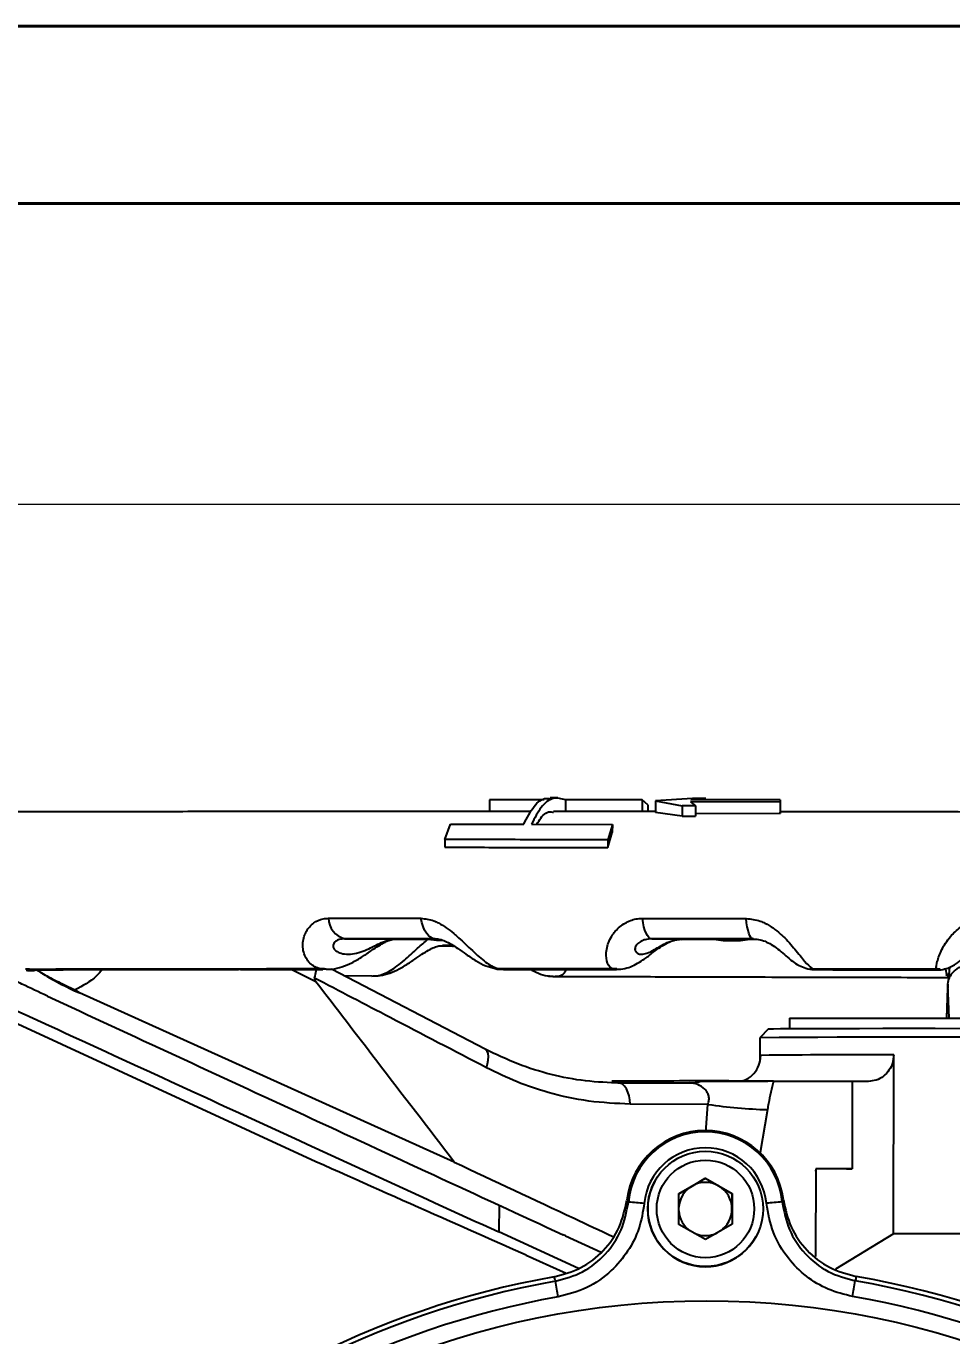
# Model space of a CAD drawing. Header units: millimetres. Extents: x 2320 to 4000, y 933 to 2121.
# Drawn here: x 2749.3 to 2853.6, y 1973.8 to 2121.5 of the extents above; entities that cross this region are included whole.
import ezdxf

# ---------------------------------------------------------------- set-up
doc = ezdxf.new("R2010")
doc.units = ezdxf.units.MM
doc.layers.add('标注', color=3, linetype='Continuous', lineweight=13)
doc.layers.add('粗实线', color=7, linetype='Continuous', lineweight=40)
doc.styles.add('SLDTEXTSTYLE1', font='txt.shx', dxfattribs={"width": 0.7, "bigfont": 'gbcbig.shx'})
doc.dimstyles.new('SLDDIMSTYLE12$0', dxfattribs={"dimtxt": 12, "dimasz": 10, "dimexe": 0, "dimexo": 0.0625, "dimgap": 0.875, "dimtad": 1, "dimdec": 1, "dimlfac": 1.8, "dimrnd": 1e-09, "dimzin": 12, "dimdsep": 46, "dimtxsty": 'SLDTEXTSTYLE1', "dimcen": 0.09, "dimdle": 8.16, "dimclrd": 3, "dimclre": 3, "dimadec": 0, "dimazin": 3, "dimtfac": 1, "dimtdec": 1, "dimtofl": 0, "dimtmove": 0, "dimatfit": 3, "dimfxl": 0, "dimfrac": 2, "dimtolj": 1, "dimlwd": 5, "dimlwe": 5, "dimarcsym": 0})

# ---------------------------------------------------------------- blocks, each defined once
blk = doc.blocks.new('*D50')
at = {"layer": 'Defpoints', "color": 0, "transparency": 16777216}
for p in [(3018.52, 2067.56), (2715.46, 2022.32), (3018.52, 2022.32)]:
    blk.add_point(p, dxfattribs=at)
at = {"layer": '标注', "color": 3, "lineweight": 5, "transparency": 16777216}
blk.add_line((2715.46, 2022.38), (2715.46, 2067.56), dxfattribs=at)
at = {"layer": '标注', "color": 3, "linetype": 'Continuous', "lineweight": 5, "transparency": 16777216}
for p, q in [((2725.46, 2067.56), (3008.52, 2067.56)), ((3018.52, 2022.38), (3018.52, 2067.56))]:
    blk.add_line(p, q, dxfattribs=at)
at = {"layer": '标注', "color": 3, "transparency": 16777216}
for points in [[(2725.46, 2069.22), (2725.46, 2065.89), (2715.46, 2067.56)], [(3008.52, 2069.22), (3008.52, 2065.89), (3018.52, 2067.56)]]:
    blk.add_solid(points, dxfattribs=at)
at = {"layer": '标注', "color": 0, "transparency": 16777216, "insert": (2866.99, 2073.43), "char_height": 10, "attachment_point": 5, "style": 'SLDTEXTSTYLE1'}
blk.add_mtext('\\A1;300', dxfattribs=at)

msp = doc.modelspace()

# ---------------------------------------------------------------- linework, layer by layer
at = {"color": 7, "linetype": 'Continuous', "lineweight": 25}
for p, q in [((2801.523, 2034.224), (2801.521, 2032.906)), ((2807.656, 2034.225), (2801.523, 2034.224)), ((2810.085, 2034.225), (2810.083, 2032.903)), ((2818.719, 2034.223), (2810.085, 2034.225)), ((2818.719, 2034.223), (2818.716, 2032.898)), ((2819.366, 2033.659), (2818.719, 2034.223)), ((2819.366, 2033.659), (2819.365, 2032.897)), ((2820.222, 2034.117), (2820.22, 2032.789)), ((2824.389, 2034.389), (2820.222, 2034.117)), ((2820.222, 2034.117), (2823.246, 2033.545)), ((2823.246, 2033.545), (2823.244, 2032.376)), ((2824.753, 2033.543), (2823.246, 2033.545)), ((2824.17, 2034.003), (2824.17, 2033.993)), ((2834.27, 2033.985), (2824.17, 2034.003)), ((2824.17, 2034.003), (2824.17, 2033.994)), ((2824.17, 2033.994), (2824.753, 2033.543)), ((2824.193, 2034.248), (2825.892, 2034.388)), ((2834.293, 2034.233), (2824.193, 2034.248)), ((2825.892, 2034.388), (2824.389, 2034.389)), ((2824.753, 2033.543), (2824.751, 2032.374)), ((2834.27, 2033.985), (2834.267, 2032.703)), ((2834.293, 2034.233), (2834.27, 2033.985)), ((2834.293, 2034.233), (2834.29, 2032.847)), ((2823.244, 2032.376), (2820.22, 2032.789)), ((2823.244, 2032.376), (2824.751, 2032.374)), ((2824.751, 2032.716), (2834.267, 2032.703)), ((2834.267, 2032.703), (2834.29, 2032.847)), ((2796.461, 2029.762), (2797.123, 2031.496)), ((2797.123, 2031.496), (2805.364, 2031.478)), ((2806.26, 2031.477), (2815.359, 2031.457)), ((2815.359, 2031.457), (2814.853, 2029.705)), ((2815.359, 2031.457), (2815.357, 2030.532)), ((2796.461, 2029.762), (2796.459, 2028.873)), ((2814.851, 2028.864), (2815.357, 2030.532)), ((2814.853, 2029.705), (2814.851, 2028.864)), ((2785.182, 2018.564), (2790.916, 2018.528)), ((2794.594, 2018.521), (2795.528, 2018.391)), ((2795.528, 2018.391), (2796.228, 2018.391)), ((2819.804, 2018.553), (2823.227, 2018.517)), ((2826.797, 2018.507), (2827.851, 2018.375)), ((2827.851, 2018.375), (2829.82, 2018.373)), ((2829.82, 2018.373), (2830.877, 2018.504)), ((2830.877, 2018.504), (2831.553, 2018.504)), ((2749.405, 2014.976), (2750.033, 2014.978)), ((2749.928, 2015.096), (2750.033, 2014.978)), ((2781.932, 2013.711), (2779.154, 2015.103)), ((2782.909, 2015.184), (2782.515, 2015.157)), ((2782.569, 2015.147), (2782.909, 2015.184)), ((2783.081, 2015.143), (2782.569, 2015.147)), ((2801.006, 2006.115), (2783.688, 2015.147)), ((2788.256, 2014.359), (2785.174, 2014.372)), ((2802.229, 2015.185), (2802.654, 2015.151)), ((2802.61, 2015.16), (2802.229, 2015.185)), ((2815.456, 2015.155), (2802.61, 2015.16)), ((2802.654, 2015.151), (2815.482, 2015.146)), ((2802.654, 2015.151), (2803.079, 2015.145)), ((2808.151, 2014.36), (2808.758, 2014.291)), ((2808.657, 2014.32), (2808.905, 2014.3)), ((2815.868, 2015.178), (2815.456, 2015.155)), ((2815.482, 2015.146), (2815.868, 2015.178)), ((2815.809, 2015.139), (2815.482, 2015.146)), ((2837.638, 2015.157), (2838.061, 2015.126)), ((2838.041, 2015.135), (2837.638, 2015.157)), ((2838.061, 2015.126), (2838.263, 2015.118)), ((2852.338, 2015.137), (2851.924, 2015.116)), ((2851.929, 2015.108), (2852.338, 2015.137)), ((2852.018, 2015.099), (2851.929, 2015.108)), ((2852.935, 2014.524), (2853.365, 2014.247)), ((2853.39, 2015.346), (2853.236, 2013.758)), ((2853.096, 2009.604), (2853.172, 2013.039)), ((2853.352, 2009.604), (2853.189, 2013.456)), ((2781.926, 1993.421), (2740.489, 2012.514)), ((2754.715, 2012.697), (2755.255, 2012.453)), ((2754.773, 2012.795), (2755.255, 2012.453)), ((2797.54, 1993.375), (2755.255, 2012.452)), ((2832.983, 2008.402), (2831.981, 2007.404)), ((2835.347, 2009.604), (2835.347, 2008.436)), ((2835.347, 2009.604), (2869.669, 2009.604)), ((2831.981, 2007.404), (2831.976, 2004.733)), ((2847.051, 1985.301), (2847.089, 2005.466)), ((2833.517, 2002.518), (2842.402, 2002.486)), ((2824.876, 2002.375), (2824.53, 2002.254)), ((2842.402, 2002.486), (2842.384, 1992.604)), ((2844.233, 2002.476), (2842.402, 2002.483)), ((2826.143, 1999.885), (2817.368, 1999.919)), ((2825.901, 1996.763), (2826.143, 1999.885)), ((2832.845, 1999.298), (2831.982, 1994.235)), ((2838.302, 1992.619), (2838.283, 1982.714)), ((2838.301, 1992.37), (2838.333, 1992.616)), ((2842.384, 1992.604), (2838.302, 1992.619)), ((2841.765, 1992.604), (2842.384, 1992.604)), ((2820.153, 1991.215), (2820.141, 1991.193)), ((2822.853, 1989.823), (2825.847, 1991.565)), ((2822.853, 1989.814), (2824.343, 1990.681)), ((2824.343, 1990.681), (2825.84, 1991.552)), ((2825.84, 1991.552), (2825.847, 1991.565)), ((2825.84, 1991.552), (2827.343, 1990.691)), ((2825.847, 1991.565), (2828.853, 1989.842)), ((2827.343, 1990.691), (2828.846, 1989.829)), ((2822.864, 1986.359), (2822.853, 1989.823)), ((2828.846, 1989.829), (2828.853, 1989.842)), ((2828.846, 1989.829), (2828.851, 1988.097)), ((2828.853, 1989.842), (2828.864, 1986.378)), ((2802.597, 1988.519), (2802.559, 1985.497)), ((2828.851, 1988.097), (2828.857, 1986.374)), ((2834.729, 1988.808), (2834.637, 1989.101)), ((2825.869, 1984.636), (2822.864, 1986.359)), ((2828.864, 1986.378), (2825.869, 1984.636)), ((2802.553, 1985.497), (2802.559, 1985.497)), ((2811.531, 1981.383), (2802.553, 1985.497)), ((2810.067, 1985.062), (2809.83, 1985.174)), ((2810.067, 1985.062), (2814.082, 1983.218)), ((2831.548, 1984.957), (2831.56, 1984.979)), ((2847.051, 1985.301), (2840.519, 1981.288)), ((2805.629, 1982.876), (2809.813, 1981)), ((2809.813, 1981), (2810.086, 1980.881))]:
    msp.add_line(p, q, dxfattribs=at)
at = {"color": 7, "linetype": 'Continuous', "lineweight": 25, "flags": 128}
for points in [[(2783.345, 2020.87), (2784.618, 2020.87), (2785.9, 2020.87), (2787.19, 2020.87), (2788.488, 2020.87), (2789.795, 2020.87), (2791.109, 2020.87), (2792.43, 2020.87), (2793.76, 2020.87)], [(2795.368, 2018.565), (2795.108, 2018.607), (2794.855, 2018.73), (2794.614, 2018.929), (2794.39, 2019.201), (2794.188, 2019.539), (2794.013, 2019.937), (2793.869, 2020.383), (2793.76, 2020.87)], [(2818.746, 2020.858), (2820.193, 2020.856), (2821.644, 2020.855), (2823.1, 2020.854), (2824.561, 2020.852), (2826.026, 2020.851), (2827.495, 2020.85), (2828.968, 2020.848), (2830.445, 2020.846)], [(2819.804, 2018.553), (2819.633, 2018.595), (2819.466, 2018.717), (2819.308, 2018.917), (2819.16, 2019.189), (2819.028, 2019.527), (2818.913, 2019.924), (2818.818, 2020.371), (2818.746, 2020.858)], [(2831.245, 2018.542), (2831.115, 2018.584), (2830.989, 2018.706), (2830.869, 2018.906), (2830.757, 2019.178), (2830.657, 2019.516), (2830.57, 2019.913), (2830.499, 2020.36), (2830.445, 2020.846)], [(2795.368, 2018.565), (2794.068, 2018.565), (2792.775, 2018.565), (2791.49, 2018.565), (2790.212, 2018.565), (2788.943, 2018.565), (2787.681, 2018.565), (2786.428, 2018.565), (2785.182, 2018.564)], [(2795.707, 2018.521), (2795.494, 2018.521), (2795.043, 2018.521), (2794.594, 2018.521)], [(2796.049, 2017.749), (2797.333, 2017.744), (2797.455, 2017.744)], [(2831.245, 2018.542), (2829.8, 2018.543), (2828.36, 2018.545), (2826.923, 2018.546), (2825.49, 2018.548), (2824.062, 2018.549), (2822.638, 2018.55), (2821.219, 2018.552), (2819.804, 2018.553)], [(2830.877, 2018.504), (2830.365, 2018.504), (2829.854, 2018.505), (2829.343, 2018.505), (2828.833, 2018.506), (2828.323, 2018.506), (2827.814, 2018.506), (2827.305, 2018.507), (2826.797, 2018.507)], [(2832.983, 2008.402), (2833.084, 2008.41), (2833.533, 2008.42), (2834.336, 2008.429), (2835.485, 2008.437), (2836.967, 2008.444), (2838.766, 2008.451), (2840.864, 2008.455), (2843.239, 2008.459), (2845.865, 2008.461), (2848.714, 2008.462), (2851.756, 2008.462), (2854.96, 2008.46)], [(2801.169, 2004.012), (2801.298, 2004.46), (2801.371, 2004.885), (2801.384, 2005.272), (2801.338, 2005.605), (2801.233, 2005.874), (2801.074, 2006.066), (2801.006, 2006.115)], [(2817.368, 1999.919), (2817.329, 2000.398), (2817.241, 2000.854), (2817.109, 2001.272), (2816.938, 2001.635), (2816.732, 2001.932), (2816.5, 2002.152), (2816.249, 2002.287), (2815.989, 2002.332)], [(2815.989, 2002.332), (2820.507, 2002.314), (2824.057, 2002.301)], [(2886.736, 1985.227), (2883.745, 1985.238), (2880.584, 1985.249), (2877.285, 1985.259), (2873.88, 1985.268), (2870.405, 1985.276), (2866.894, 1985.284), (2863.383, 1985.29), (2859.908, 1985.295), (2856.503, 1985.298), (2853.203, 1985.301), (2850.042, 1985.302), (2847.051, 1985.301)]]:
    msp.add_lwpolyline(points, dxfattribs=at)
at = {"color": 7, "linetype": 'Continuous', "lineweight": 25}
for centre, radius in [((2825.856, 1988.097), 6.5), ((2825.858, 1988.1), 5.5), ((2825.978, 1883.076), 94.663)]:
    msp.add_circle(centre, radius, dxfattribs=at)
for centre, radius, start, end in [((2785.807, 2020.947), 2.463, 181.79752, 255.31954), ((2750.962, 2014.977), 4.391, 328.71234, 330.20751), ((2858.666, -2393.422), 4400.906, 89.437263, 90.347418), ((2843.67, 863.338), 1142.132, 89.828482, 90.580979), ((2827.469, 171.976), 1830.552, 90.06279, 90.380788), ((2824.071, 2006.698), 4.397, 269.81822, 288.45718), ((2833.847, 990.694), 1011.79, 90.053772, 90.489809), ((2834.349, 2055.023), 55.746, 261.53533, 268.45492), ((2825.824, 1988.038), 8.89, 6.98978, 173.15629), ((2825.841, 1988.07), 8.712, 5.44582, 174.70024), ((2825.844, 1988.075), 6.912, 5.44581, 174.70025), ((2825.844, 1988.075), 6.5, 151.3368, 331.33626), ((2825.851, 1988.088), 3, 120.17983, 176.28902), ((2825.851, 1988.088), 3, 60.17996, 120.17977), ((2825.851, 1988.088), 3, 0.18027, 60.1801), ((2805.304, 1846.232), 143.134, 84.52468, 85.24612), ((2825.851, 1988.088), 3, 184.0714, 234.57725), ((2825.851, 1988.088), 3, 304.20958, 0.18019), ((2848.04, 1832.725), 156.756, 94.94999, 95.60651), ((2825.851, 1988.088), 3, 245.78281, 296.15006), ((2825.957, 1883.039), 98.896, 99.98751, 170.15867), ((2825.958, 1883.037), 98.897, 9.98805, 80.15852), ((2825.975, 1883.071), 98.356, 99.97048, 170.17569), ((2588.536, 1939.798), 224.035, 9.86368, 10.32216), ((2416.579, 2052.392), 432.286, 350.12012, 350.3576), ((2825.975, 1883.07), 98.358, 9.97103, 80.17554), ((2825.978, 1883.076), 96.559, 99.97048, 170.17569), ((2825.978, 1883.075), 96.56, 9.97103, 80.17554)]:
    msp.add_arc(centre, radius, start, end, dxfattribs=at)
for points, knots in [([(2805.364, 2031.478), (2805.736, 2032.196), (2806.48, 2033.63), (2807.581, 2034.498), (2808.206, 2034.368), (2808.357, 2034.337)], [0, 0, 0, 0, 0.4313555, 0.8627449, 1, 1, 1, 1]), ([(2810.085, 2034.225), (2809.617, 2034.353), (2808.679, 2034.608), (2807.312, 2033.587), (2806.604, 2032.166), (2806.26, 2031.477)], [0, 0, 0, 0, 0.33986485, 0.6797489, 1, 1, 1, 1]), ([(2809.215, 2034.452), (2809.025, 2034.452), (2808.736, 2034.453), (2808.456, 2034.453), (2808.36, 2034.453)], [0, 0, 0, 0, 0.65710105, 1, 1, 1, 1]), ([(2806.205, 2032.905), (2804.868, 2032.905), (2801.504, 2032.907), (2796.275, 2032.907), (2790.513, 2032.907), (2784.925, 2032.906), (2779.518, 2032.904), (2774.304, 2032.9), (2769.294, 2032.896), (2764.501, 2032.89), (2759.934, 2032.883), (2755.603, 2032.875), (2751.518, 2032.866), (2747.688, 2032.855), (2744.121, 2032.844), (2740.824, 2032.832), (2737.805, 2032.819), (2735.07, 2032.804), (2732.624, 2032.789), (2730.471, 2032.773), (2728.615, 2032.756), (2727.054, 2032.737), (2725.787, 2032.718), (2724.782, 2032.696), (2724.211, 2032.678), (2723.732, 2032.649), (2723.384, 2032.62), (2722.953, 2032.565), (2722.465, 2032.481), (2721.811, 2032.325), (2720.97, 2032.048), (2719.981, 2031.594), (2718.916, 2030.92), (2717.874, 2030.019), (2716.932, 2028.895), (2716.161, 2027.574), (2715.617, 2026.105), (2715.325, 2024.495), (2715.352, 2022.848), (2715.58, 2021.507), (2715.877, 2020.796), (2715.966, 2020.581)], [0, 0, 0, 0, 0.0252653, 0.0635505, 0.1018364, 0.1401233, 0.1784113, 0.2167006, 0.2549916, 0.2932847, 0.3315803, 0.3698791, 0.408182, 0.4464903, 0.4848055, 0.5231303, 0.5614682, 0.599825, 0.6382099, 0.6766386, 0.7151397, 0.7537706, 0.7926615, 0.8321702, 0.8736933, 0.8884551, 0.8992542, 0.905115, 0.9100083, 0.9147637, 0.9200745, 0.9266107, 0.9339412, 0.9418298, 0.9502367, 0.9589809, 0.9679166, 0.9769513, 0.9868173, 0.9960214, 1, 1, 1, 1]), ([(2806.845, 2031.475), (2806.987, 2031.719), (2807.46, 2032.537), (2808.149, 2032.99), (2808.64, 2032.844), (2808.727, 2032.819)], [0, 0, 0, 0, 0.2592803, 0.8686026, 1, 1, 1, 1]), ([(2820.22, 2032.896), (2818.288, 2032.898), (2814.404, 2032.901), (2810.627, 2032.903), (2808.73, 2032.904)], [0, 0, 0, 0, 0.4976188, 1, 1, 1, 1]), ([(2863.731, 2032.839), (2862.554, 2032.842), (2859.139, 2032.848), (2853.496, 2032.857), (2846.827, 2032.867), (2840.413, 2032.876), (2836.26, 2032.881), (2834.291, 2032.883)], [0, 0, 0, 0, 0.118831, 0.3446699, 0.5705243, 0.7963793, 1, 1, 1, 1]), ([(2814.853, 2029.705), (2811.725, 2029.714), (2805.456, 2029.732), (2799.464, 2029.752), (2796.461, 2029.762)], [0, 0, 0, 0, 0.4988716, 1, 1, 1, 1]), ([(2796.459, 2028.873), (2799.104, 2028.872), (2804.403, 2028.87), (2810.609, 2028.867), (2814.124, 2028.864), (2814.851, 2028.864)], [0, 0, 0, 0, 0.4414628, 0.8844871, 1, 1, 1, 1]), ([(2782.515, 2015.157), (2782.373, 2015.193), (2781.796, 2015.338), (2780.947, 2015.983), (2780.372, 2017.311), (2780.482, 2018.764), (2781.05, 2019.788), (2781.792, 2020.464), (2782.527, 2020.818), (2783.137, 2020.857), (2783.345, 2020.87)], [0, 0, 0, 0, 0.0622967, 0.2544254, 0.4482378, 0.6229599, 0.7582503, 0.8249276, 0.9404672, 1, 1, 1, 1]), ([(2793.76, 2020.87), (2794.248, 2020.813), (2794.916, 2020.735), (2796.183, 2020.149), (2797.06, 2019.518), (2798.263, 2018.482), (2799.459, 2017.31), (2800.911, 2015.984), (2801.952, 2015.342), (2802.483, 2015.195), (2802.61, 2015.16)], [0, 0, 0, 0, 0.1281763, 0.1753176, 0.3410351, 0.3773525, 0.5525415, 0.7468717, 0.9395136, 1, 1, 1, 1]), ([(2815.456, 2015.155), (2815.38, 2015.19), (2815.061, 2015.337), (2814.663, 2015.977), (2814.609, 2017.304), (2815.134, 2018.757), (2815.975, 2019.779), (2816.926, 2020.454), (2817.808, 2020.807), (2818.508, 2020.845), (2818.746, 2020.858)], [0, 0, 0, 0, 0.0596207, 0.2522975, 0.446663, 0.6218836, 0.7575601, 0.8244278, 0.9402973, 1, 1, 1, 1]), ([(2830.445, 2020.846), (2830.98, 2020.789), (2831.712, 2020.71), (2833.038, 2020.123), (2833.91, 2019.491), (2835.029, 2018.454), (2836.05, 2017.282), (2837.088, 2015.956), (2837.704, 2015.317), (2837.978, 2015.17), (2838.041, 2015.135)], [0, 0, 0, 0, 0.128421, 0.1756524, 0.3416863, 0.3780729, 0.5535965, 0.748298, 0.9413079, 1, 1, 1, 1]), ([(2851.924, 2015.116), (2851.913, 2015.151), (2851.867, 2015.298), (2851.941, 2015.935), (2852.412, 2017.26), (2853.317, 2018.712), (2854.374, 2019.733), (2855.469, 2020.407), (2856.439, 2020.76), (2857.18, 2020.796), (2857.432, 2020.809)], [0, 0, 0, 0, 0.0583818, 0.2513124, 0.4459339, 0.6213853, 0.7572406, 0.8241965, 0.9402186, 1, 1, 1, 1]), ([(2783.087, 2015.135), (2783.304, 2015.132), (2783.911, 2015.125), (2784.894, 2015.382), (2786.034, 2015.85), (2787.119, 2016.494), (2788.115, 2017.177), (2788.982, 2017.765), (2789.71, 2018.188), (2790.308, 2018.436), (2790.699, 2018.524), (2790.849, 2018.519), (2790.904, 2018.517)], [0, 0, 0, 0, 0.0721517, 0.2027619, 0.3390091, 0.4868487, 0.615839, 0.7146405, 0.8003449, 0.8753462, 0.9540131, 1, 1, 1, 1]), ([(2785.182, 2018.564), (2784.955, 2018.547), (2784.663, 2018.524), (2784.26, 2018.362), (2784.024, 2018.185), (2783.839, 2017.866), (2783.876, 2017.467), (2784.294, 2017.078), (2784.968, 2016.842), (2785.798, 2016.8), (2786.7, 2016.96), (2787.601, 2017.29), (2788.474, 2017.719), (2789.338, 2018.151), (2790.163, 2018.469), (2790.674, 2018.509), (2790.916, 2018.528)], [0, 0, 0, 0, 0.0591791, 0.0764013, 0.1316864, 0.1593118, 0.2338149, 0.3262968, 0.4271999, 0.5353964, 0.6422077, 0.7354359, 0.8101889, 0.8743352, 0.9403133, 1, 1, 1, 1]), ([(2788.256, 2014.359), (2788.44, 2014.363), (2789.087, 2014.379), (2790.297, 2014.87), (2791.833, 2016.018), (2793.229, 2017.364), (2794.178, 2018.177), (2794.58, 2018.521)], [0, 0, 0, 0, 0.1041654, 0.3666325, 0.6152963, 0.8372337, 1, 1, 1, 1]), ([(2788.356, 2014.38), (2788.628, 2014.383), (2789.278, 2014.39), (2790.278, 2014.673), (2791.373, 2015.155), (2792.415, 2015.801), (2793.384, 2016.481), (2794.234, 2017.055), (2794.963, 2017.467), (2795.574, 2017.704), (2795.976, 2017.786), (2796.135, 2017.775), (2796.183, 2017.772)], [0, 0, 0, 0, 0.0911721, 0.2184914, 0.3524129, 0.5010365, 0.6281753, 0.7255586, 0.8099745, 0.8858805, 0.9652981, 1, 1, 1, 1]), ([(2790.916, 2018.528), (2790.92, 2018.528), (2791.72, 2018.526), (2792.985, 2018.523), (2794.184, 2018.522), (2794.594, 2018.521)], [0, 0, 0, 0, 0.0030332, 0.6591977, 1, 1, 1, 1]), ([(2795.398, 2018.561), (2795.56, 2018.551), (2795.869, 2018.531), (2796.508, 2018.315), (2797.226, 2017.945), (2798.031, 2017.414), (2798.951, 2016.743), (2799.958, 2016.059), (2801.02, 2015.488), (2801.786, 2015.291), (2802.14, 2015.201)], [0, 0, 0, 0, 0.0957374, 0.1825999, 0.2753193, 0.3783206, 0.5134018, 0.6901592, 0.8568644, 1, 1, 1, 1]), ([(2797.448, 2017.783), (2797.034, 2017.783), (2796.616, 2017.784), (2796.212, 2017.785), (2796.209, 2017.785)], [0, 0, 0, 0, 0.9909821, 1, 1, 1, 1]), ([(2815.808, 2015.127), (2815.974, 2015.123), (2816.458, 2015.112), (2817.219, 2015.319), (2818.048, 2015.676), (2818.891, 2016.204), (2819.691, 2016.818), (2820.536, 2017.466), (2821.335, 2017.986), (2822.107, 2018.334), (2822.735, 2018.504), (2823.078, 2018.498), (2823.213, 2018.496)], [0, 0, 0, 0, 0.0575339, 0.1672275, 0.2771777, 0.4005865, 0.5572209, 0.6751997, 0.7782707, 0.8614971, 0.9456019, 1, 1, 1, 1]), ([(2819.804, 2018.553), (2819.543, 2018.535), (2819.207, 2018.513), (2818.705, 2018.352), (2818.381, 2018.175), (2818.036, 2017.856), (2817.856, 2017.458), (2817.968, 2017.069), (2818.304, 2016.834), (2818.79, 2016.791), (2819.374, 2016.951), (2820.021, 2017.281), (2820.733, 2017.71), (2821.536, 2018.141), (2822.389, 2018.459), (2822.957, 2018.498), (2823.227, 2018.517)], [0, 0, 0, 0, 0.059179, 0.0764013, 0.1316861, 0.1593116, 0.2338145, 0.3262961, 0.427199, 0.5353953, 0.6422067, 0.7354351, 0.8101884, 0.8743349, 0.9403131, 1, 1, 1, 1]), ([(2823.227, 2018.517), (2823.23, 2018.517), (2823.958, 2018.514), (2825.13, 2018.511), (2826.371, 2018.508), (2826.797, 2018.507)], [0, 0, 0, 0, 0.0030352, 0.6570425, 1, 1, 1, 1]), ([(2831.313, 2018.532), (2831.545, 2018.516), (2832.019, 2018.485), (2832.774, 2018.21), (2833.542, 2017.781), (2834.274, 2017.213), (2834.945, 2016.61), (2835.597, 2016.05), (2836.349, 2015.545), (2837.18, 2015.217), (2837.828, 2015.057), (2838.198, 2015.092), (2838.258, 2015.097)], [0, 0, 0, 0, 0.0825116, 0.1683559, 0.2551297, 0.3692442, 0.5096773, 0.6541324, 0.7742351, 0.8752122, 0.9797226, 1, 1, 1, 1]), ([(2852.011, 2015.062), (2852.019, 2015.061), (2852.293, 2015.028), (2852.815, 2015.137), (2853.502, 2015.357), (2854.056, 2015.675), (2854.47, 2016.001), (2854.775, 2016.294), (2855.1, 2016.64), (2855.443, 2017.026), (2855.969, 2017.51), (2856.467, 2017.9), (2856.829, 2018.052), (2856.914, 2018.087)], [0, 0, 0, 0, 0.0030537, 0.1087852, 0.2046791, 0.2923967, 0.3693117, 0.4447578, 0.5418397, 0.7076295, 0.8426958, 0.9632761, 1, 1, 1, 1]), ([(2749.782, 2015.107), (2749.761, 2015.109), (2749.657, 2015.117), (2749.473, 2015.131), (2749.292, 2015.14), (2749.21, 2015.141), (2749.179, 2015.141)], [0, 0, 0, 0, 0.0879745, 0.4367096, 0.7861811, 1, 1, 1, 1]), ([(2749.262, 2015.02), (2749.351, 2015.025), (2749.506, 2015.033), (2749.699, 2015.085), (2749.782, 2015.107)], [0, 0, 0, 0, 0.5731343, 1, 1, 1, 1]), ([(2782.515, 2015.157), (2778.84, 2015.154), (2771.457, 2015.149), (2762.601, 2015.136), (2755.375, 2015.122), (2751.649, 2015.112), (2749.782, 2015.107)], [0, 0, 0, 0, 0.2970422, 0.5969281, 0.7980268, 1, 1, 1, 1]), ([(2749.928, 2015.096), (2751.457, 2015.1), (2754.519, 2015.109), (2760.408, 2015.121), (2767.708, 2015.133), (2775.481, 2015.142), (2780.615, 2015.146), (2782.569, 2015.147)], [0, 0, 0, 0, 0.1665134, 0.3335205, 0.5873875, 0.8430166, 1, 1, 1, 1]), ([(2750.42, 2015.068), (2750.303, 2015.073), (2750.142, 2015.08), (2749.973, 2015.093), (2749.928, 2015.096)], [0, 0, 0, 0, 0.73133, 1, 1, 1, 1]), ([(2750.033, 2014.978), (2750.098, 2014.992), (2750.224, 2015.018), (2750.355, 2015.051), (2750.42, 2015.068)], [0, 0, 0, 0, 0.50678567, 1, 1, 1, 1]), ([(2768.66, 2015.102), (2767.344, 2015.1), (2763.93, 2015.096), (2758.843, 2015.087), (2754.104, 2015.078), (2751.417, 2015.07), (2750.42, 2015.068)], [0, 0, 0, 0, 0.1951736, 0.5060087, 0.8168438, 1, 1, 1, 1]), ([(2750.439, 2015.067), (2751.209, 2015.069), (2753.712, 2015.076), (2758.259, 2015.086), (2764.247, 2015.096), (2769.242, 2015.103), (2772.342, 2015.106), (2773.197, 2015.107)], [0, 0, 0, 0, 0.1164578, 0.3784396, 0.641449, 0.9011646, 1, 1, 1, 1]), ([(2750.439, 2015.067), (2751.063, 2014.664), (2752.259, 2013.89), (2753.92, 2013.083), (2754.715, 2012.697)], [0, 0, 0, 0, 0.5213355, 1, 1, 1, 1]), ([(2750.462, 2015.067), (2750.697, 2014.919), (2751.439, 2014.451), (2752.773, 2013.728), (2754.123, 2013.098), (2754.773, 2012.795)], [0, 0, 0, 0, 0.1939618, 0.6121887, 1, 1, 1, 1]), ([(2757.84, 2015.085), (2757.627, 2014.839), (2756.764, 2013.839), (2755.628, 2013.244), (2754.773, 2012.795)], [0, 0, 0, 0, 0.2463665, 1, 1, 1, 1]), ([(2773.425, 2015.099), (2774.578, 2015.1), (2777.423, 2015.102), (2780.542, 2015.104), (2782.544, 2015.105), (2782.714, 2015.105)], [0, 0, 0, 0, 0.3839476, 0.947673, 1, 1, 1, 1]), ([(2781.769, 2014.13), (2781.857, 2014.419), (2781.968, 2014.786), (2781.98, 2015.092), (2781.983, 2015.157)], [0, 0, 0, 0, 0.7898752, 1, 1, 1, 1]), ([(2802.14, 2015.201), (2802.148, 2015.198), (2802.433, 2015.113), (2802.746, 2015.118), (2803.049, 2015.124)], [0, 0, 0, 0, 0.0287298, 1, 1, 1, 1]), ([(2803.079, 2015.106), (2803.775, 2015.106), (2806.459, 2015.105), (2810.702, 2015.103), (2814.298, 2015.101), (2815.809, 2015.1)], [0, 0, 0, 0, 0.1687514, 0.6508369, 1, 1, 1, 1]), ([(2806.054, 2015.159), (2806.368, 2014.989), (2806.984, 2014.655), (2807.875, 2014.356), (2808.45, 2014.329), (2808.657, 2014.32)], [0, 0, 0, 0, 0.39966207, 0.78385795, 1, 1, 1, 1]), ([(2808.848, 2014.284), (2808.655, 2014.294), (2808.425, 2014.306), (2808.188, 2014.352), (2808.151, 2014.36)], [0, 0, 0, 0, 0.8413532, 1, 1, 1, 1]), ([(2810.124, 2015.103), (2810.105, 2015.038), (2809.966, 2014.556), (2809.457, 2014.319), (2808.981, 2014.292), (2808.848, 2014.284)], [0, 0, 0, 0, 0.1008878, 0.7498055, 1, 1, 1, 1]), ([(2851.924, 2015.116), (2849.789, 2015.12), (2845.135, 2015.126), (2840.533, 2015.132), (2838.041, 2015.135)], [0, 0, 0, 0, 0.458701, 1, 1, 1, 1]), ([(2838.061, 2015.126), (2839.026, 2015.125), (2843.614, 2015.12), (2848.259, 2015.113), (2851.929, 2015.108)], [0, 0, 0, 0, 0.2101504, 1, 1, 1, 1]), ([(2838.263, 2015.078), (2839.988, 2015.076), (2843.907, 2015.071), (2848.503, 2015.065), (2851.374, 2015.06), (2852.018, 2015.059)], [0, 0, 0, 0, 0.37879018, 0.86086794, 1, 1, 1, 1]), ([(2852.883, 2015.173), (2852.968, 2014.845), (2853.06, 2014.494), (2853.145, 2014.424), (2853.151, 2014.419)], [0, 0, 0, 0, 0.9339778, 1, 1, 1, 1]), ([(2853.189, 2013.456), (2853.246, 2013.743), (2853.333, 2014.183), (2853.685, 2014.7), (2854.139, 2015.151), (2854.765, 2015.503), (2855.295, 2015.576), (2855.501, 2015.604)], [0, 0, 0, 0, 0.26378762, 0.40598781, 0.55150775, 0.82666039, 1, 1, 1, 1]), ([(2751.652, 2012.094), (2750.682, 2012.547), (2749.438, 2013.129), (2748.25, 2013.711), (2747.988, 2013.839)], [0, 0, 0, 0, 0.7792531, 1, 1, 1, 1]), ([(2781.769, 2014.13), (2781.766, 2014.117), (2781.759, 2014.092), (2781.76, 2014.031), (2781.801, 2013.889), (2781.876, 2013.787), (2781.932, 2013.711)], [0, 0, 0, 0, 0.0824935, 0.1705882, 0.3803725, 1, 1, 1, 1]), ([(2801.169, 2004.012), (2797.547, 2005.899), (2791.079, 2009.27), (2784.614, 2012.645), (2781.769, 2014.13)], [0, 0, 0, 0, 0.56, 1, 1, 1, 1]), ([(2797.54, 1993.375), (2794.623, 1997.168), (2789.415, 2003.941), (2784.219, 2010.726), (2781.932, 2013.711)], [0, 0, 0, 0, 0.5600021, 1, 1, 1, 1]), ([(2853.438, 2014.163), (2851.598, 2014.167), (2845.827, 2014.18), (2836.181, 2014.204), (2825.776, 2014.232), (2816.651, 2014.259), (2811.452, 2014.276), (2808.848, 2014.284)], [0, 0, 0, 0, 0.1199161, 0.3761653, 0.6341936, 0.816777, 1, 1, 1, 1]), ([(2853.189, 2013.456), (2853.188, 2013.444), (2853.186, 2013.418), (2853.183, 2013.357), (2853.176, 2013.216), (2853.173, 2013.114), (2853.172, 2013.039)], [0, 0, 0, 0, 0.0824935, 0.1705882, 0.3803725, 1, 1, 1, 1]), ([(2744.572, 2012.124), (2754.303, 2007.65), (2773.629, 1998.765), (2792.961, 1989.899), (2802.559, 1985.497)], [0, 0, 0, 0, 0.50351983, 1, 1, 1, 1]), ([(2751.652, 2012.094), (2761.302, 2007.625), (2780.692, 1998.644), (2800.087, 1989.678), (2809.83, 1985.174)], [0, 0, 0, 0, 0.4976728, 1, 1, 1, 1]), ([(2816.235, 2002.292), (2814.928, 2002.339), (2812.325, 2002.434), (2808.457, 2003.193), (2804.658, 2004.362), (2802.225, 2005.53), (2801.006, 2006.115)], [0, 0, 0, 0, 0.2515179, 0.5009364, 0.7498894, 1, 1, 1, 1]), ([(2847.089, 2005.466), (2847.061, 2005.152), (2847.004, 2004.525), (2846.576, 2003.683), (2845.937, 2003.008), (2845.124, 2002.558), (2844.524, 2002.503), (2844.233, 2002.476)], [0, 0, 0, 0, 0.190511, 0.3807243, 0.5789225, 0.7952783, 1, 1, 1, 1]), ([(2817.368, 1999.919), (2815.812, 1999.987), (2812.713, 2000.123), (2808.444, 2001.072), (2804.584, 2002.354), (2802.31, 2003.458), (2801.169, 2004.012)], [0, 0, 0, 0, 0.2815396, 0.5608619, 0.7796518, 1, 1, 1, 1]), ([(2829.745, 2002.521), (2829.913, 2002.544), (2830.424, 2002.612), (2831.169, 2003.139), (2831.813, 2003.992), (2832.066, 2004.818), (2832.084, 2005.287), (2832.089, 2005.412)], [0, 0, 0, 0, 0.1355562, 0.4103148, 0.67391, 0.913218, 1, 1, 1, 1]), ([(2833.517, 2002.518), (2833.179, 2002.518), (2831.964, 2002.518), (2830.007, 2002.52), (2828.062, 2002.523), (2826.829, 2002.526), (2826.072, 2002.527), (2825.636, 2002.527), (2825.51, 2002.527), (2825.463, 2002.527)], [0, 0, 0, 0, 0.13772, 0.4960856, 0.7059806, 0.8342591, 0.9369967, 0.9760494, 1, 1, 1, 1]), ([(2833.517, 2002.518), (2833.32, 2001.676), (2833.07, 2000.609), (2832.884, 1999.526), (2832.845, 1999.298)], [0, 0, 0, 0, 0.7895012, 1, 1, 1, 1]), ([(2826.143, 1999.885), (2826.191, 2000.043), (2826.285, 2000.352), (2826.249, 2000.827), (2826.076, 2001.255), (2825.688, 2001.749), (2824.99, 2002.197), (2824.371, 2002.266), (2824.057, 2002.301)], [0, 0, 0, 0, 0.1251651, 0.2440023, 0.362149, 0.4834229, 0.7377951, 1, 1, 1, 1]), ([(2805.629, 1982.876), (2802.472, 1984.275), (2794.567, 1987.777), (2786.669, 1991.303), (2781.926, 1993.421)], [0, 0, 0, 0, 0.3994634, 1, 1, 1, 1]), ([(2797.54, 1993.375), (2802.042, 1991.26), (2807.997, 1988.462), (2813.959, 1985.68), (2815.414, 1985.002)], [0, 0, 0, 0, 0.7560304, 1, 1, 1, 1]), ([(2808.805, 1980.436), (2809.837, 1980.718), (2811.898, 1981.282), (2814.44, 1983.304), (2816.318, 1985.956), (2816.77, 1988.049), (2816.997, 1989.097)], [0, 0, 0, 0, 0.2500466, 0.4994486, 0.7493959, 1, 1, 1, 1]), ([(2808.946, 1979.942), (2809.998, 1980.232), (2812.103, 1980.813), (2814.681, 1982.906), (2816.555, 1985.65), (2816.963, 1987.799), (2817.167, 1988.874)], [0, 0, 0, 0, 0.2497435, 0.4995348, 0.7496229, 1, 1, 1, 1]), ([(2818.962, 1988.714), (2818.805, 1987.764), (2818.492, 1985.869), (2817.174, 1983.271), (2815.21, 1980.941), (2812.542, 1979.042), (2810.355, 1978.465), (2809.26, 1978.177)], [0, 0, 0, 0, 0.1872716, 0.3736538, 0.5608014, 0.7799695, 1, 1, 1, 1]), ([(2816.997, 1989.097), (2817.028, 1989.055), (2817.084, 1988.98), (2817.141, 1988.907), (2817.167, 1988.874)], [0, 0, 0, 0, 0.56, 1, 1, 1, 1]), ([(2842.454, 1978.219), (2841.52, 1978.451), (2839.656, 1978.913), (2837.171, 1980.435), (2835.006, 1982.58), (2833.327, 1985.391), (2832.926, 1987.616), (2832.725, 1988.731)], [0, 0, 0, 0, 0.1872812, 0.3736777, 0.5607984, 0.7799545, 1, 1, 1, 1]), ([(2834.514, 1988.896), (2834.539, 1988.938), (2834.585, 1989.011), (2834.629, 1989.086), (2834.648, 1989.119)], [0, 0, 0, 0, 0.56, 1, 1, 1, 1]), ([(2834.514, 1988.896), (2834.72, 1987.824), (2835.131, 1985.679), (2837.009, 1982.94), (2839.593, 1980.85), (2841.703, 1980.273), (2842.758, 1979.985)], [0, 0, 0, 0, 0.2498556, 0.4996698, 0.7497111, 1, 1, 1, 1]), ([(2834.648, 1989.119), (2834.876, 1988.074), (2835.331, 1985.986), (2837.213, 1983.34), (2839.76, 1981.322), (2841.827, 1980.76), (2842.861, 1980.479)], [0, 0, 0, 0, 0.2500652, 0.4994456, 0.7493864, 1, 1, 1, 1]), ([(2808.946, 1979.942), (2808.919, 1980.034), (2808.87, 1980.198), (2808.825, 1980.363), (2808.805, 1980.436)], [0, 0, 0, 0, 0.56, 1, 1, 1, 1]), ([(2842.861, 1980.479), (2842.843, 1980.387), (2842.81, 1980.222), (2842.774, 1980.057), (2842.758, 1979.985)], [0, 0, 0, 0, 0.56, 1, 1, 1, 1])]:
    msp.add_open_spline(points, degree=3, knots=knots, dxfattribs=at)
at = {"layer": '粗实线'}
for p, q in [((3999.709, 2121.466), (2319.709, 2121.466)), ((3979.709, 2101.466), (2419.709, 2101.466))]:
    msp.add_line(p, q, dxfattribs=at)

# ---------------------------------------------------------------- dimensions: what is measured, and where the dimension line sits
at = {"layer": '标注'}
dim = msp.add_linear_dim(base=(3018.521, 2067.556), p1=(2715.457, 2022.322), p2=(3018.521, 2022.322), text='300', dimstyle='SLDDIMSTYLE12$0', override={"dimtxt": 10, "dimtdec": 3, "dimtzin": 0}, dxfattribs=at)
dim.commit()
dim.dimension.update_dxf_attribs({"geometry": '*D50', "text_midpoint": (2866.989, 2073.431)})

doc.saveas('drawing.dxf')
